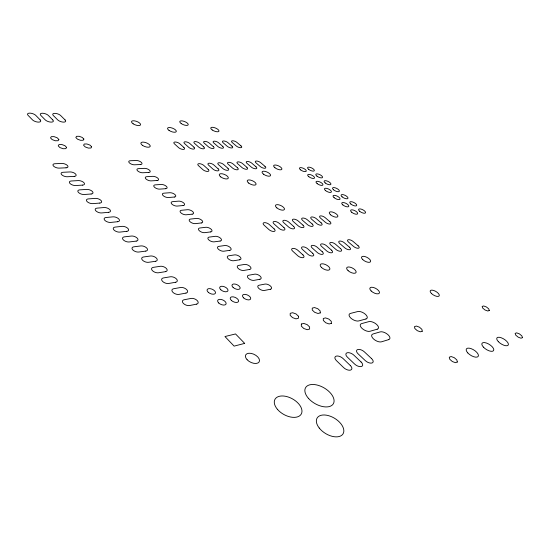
<?xml version="1.0" encoding="UTF-8"?>
<svg xmlns="http://www.w3.org/2000/svg" width="550" height="550" viewBox="0 0 550 550"><rect width="100%" height="100%" fill="white"/><g stroke="black" fill="none" stroke-linecap="round" stroke-linejoin="round"><path stroke-width="0.82" d="M301.345 324.032L301.331 326.129L303.765 328.481L307.209 329.697L309.623 329.065L309.602 326.961L307.175 324.631L303.765 323.421L301.345 324.032M298.423 316.222L298.403 318.264L295.976 318.856L292.566 317.646L290.18 315.336L290.228 313.308L292.655 312.73L296.044 313.94L298.423 316.222M91.637 146.774L90.97 148.012L88.323 148.081L85.243 146.933L83.566 145.248L84.253 144.024L86.9 143.969L89.953 145.104L91.637 146.774M83.868 139.067L83.181 140.264L80.534 140.312L77.481 139.171L75.824 137.514L76.539 136.324L79.186 136.29L82.211 137.424L83.868 139.067M66.598 147.386L65.828 148.651L63.051 148.727L59.881 147.551L58.204 145.826L58.994 144.567L61.779 144.506L64.921 145.674L66.598 147.386M58.857 139.48L58.066 140.711L55.289 140.759L52.147 139.59L50.497 137.892L51.308 136.668L54.086 136.634L57.2 137.796L58.857 139.48M457.346 361.996L455.503 362.684L452.361 361.563L449.776 359.288L449.274 357.211L451.124 356.538L454.238 357.658L456.816 359.913L457.346 361.996M522.5 337.652L521.015 338.209L518.224 337.184L515.783 335.191L515.13 333.396L516.622 332.853L519.393 333.871L521.819 335.857L522.5 337.652M422.263 331.224L420.372 331.808L417.299 330.694L414.851 328.549L414.48 326.624L416.377 326.061L419.43 327.168L421.864 329.299L422.263 331.224M489.287 310.53L487.754 311.004L485.018 309.994L482.694 308.089L482.158 306.426L483.697 305.965L486.413 306.969L488.73 308.859L489.287 310.53M388.678 339.618L381.494 341.818A6.222 3.032 29.8 0 1 373.574 338.999A6.222 3.032 29.8 0 1 372.955 334.001L380.174 331.897A6.167 2.963 29.9 0 1 387.97 334.696A6.167 2.963 29.9 0 1 388.678 339.618M377.211 329.202L369.985 331.279A6.146 2.977 29.2 0 1 362.12 328.474A6.146 2.977 29.2 0 1 361.604 323.606L368.864 321.626A6.091 2.915 29.3 0 1 376.606 324.418A6.091 2.915 29.3 0 1 377.211 329.202M365.963 318.986L358.689 320.939A6.077 2.929 28.6 0 1 350.879 318.141A6.077 2.929 28.6 0 1 350.467 313.411L357.768 311.548A6.022 2.874 28.8 0 1 365.454 314.325A6.022 2.874 28.8 0 1 365.963 318.986M331.375 323.366L329.093 323.964L325.758 322.774L323.345 320.499L323.276 318.484L325.566 317.907L328.873 319.089L331.279 321.344L331.375 323.366M244.674 343.386L234.107 346.122L224.957 336.538L235.538 333.946L244.674 343.386M320.251 312.916L317.955 313.479L314.648 312.297L312.283 310.062L312.249 308.103L314.552 307.56L317.831 308.736L320.189 310.949L320.251 312.916M196.542 304.143L189.592 305.539A4.696 2.558 22.5 0 1 183.336 303.353A4.696 2.558 22.5 0 1 184.113 299.771L191.07 298.423A4.654 2.516 22.8 0 1 197.244 300.603A4.654 2.516 22.8 0 1 196.542 304.143M270.332 289.272L264.474 290.448A4.304 2.159 25.2 0 1 258.809 288.427A4.304 2.159 25.2 0 1 259.071 285.23L264.935 284.089A4.269 2.124 25.3 0 1 270.531 286.11A4.269 2.124 25.3 0 1 270.332 289.272M185.969 293.088L179.004 294.394A4.654 2.502 21.9 0 1 172.803 292.215A4.654 2.502 21.9 0 1 173.642 288.743L180.606 287.492A4.613 2.468 22.2 0 1 186.725 289.657A4.613 2.468 22.2 0 1 185.969 293.088M259.909 279.256L254.031 280.356A4.263 2.118 24.6 0 1 248.414 278.341A4.263 2.118 24.6 0 1 248.738 275.234L254.616 274.175A4.228 2.09 24.8 0 1 260.171 276.183A4.228 2.09 24.8 0 1 259.909 279.256M175.608 282.267L168.644 283.477A4.606 2.448 21.4 0 1 162.491 281.304A4.606 2.448 21.4 0 1 163.384 277.942L170.356 276.781A4.572 2.413 21.7 0 1 176.426 278.939A4.572 2.413 21.7 0 1 175.608 282.267M249.679 269.431L243.794 270.456A4.221 2.076 24.1 0 1 238.219 268.448A4.221 2.076 24.1 0 1 238.597 265.43L244.489 264.447A4.194 2.049 24.3 0 1 250.002 266.447A4.194 2.049 24.3 0 1 249.679 269.431M165.454 271.666L158.489 272.779A4.572 2.393 20.9 0 1 152.391 270.621A4.572 2.393 20.9 0 1 153.34 267.355L160.311 266.289A4.531 2.358 21.2 0 1 166.327 268.434A4.531 2.358 21.2 0 1 165.454 271.666M239.649 259.793L233.743 260.734A4.18 2.035 23.7 0 1 228.209 258.741A4.18 2.035 23.7 0 1 228.642 255.805L234.548 254.897A4.152 2.007 23.9 0 1 240.02 256.884A4.152 2.007 23.9 0 1 239.649 259.793M155.512 261.278L148.541 262.302A4.531 2.344 20.4 0 1 142.491 260.15A4.531 2.344 20.4 0 1 143.495 256.988L150.466 256.004A4.496 2.31 20.7 0 1 156.434 258.143A4.496 2.31 20.7 0 1 155.512 261.278M229.797 250.333L223.884 251.199A4.146 2.001 23.2 0 1 218.391 249.212A4.146 2.001 23.2 0 1 218.873 246.359L224.792 245.527A4.118 1.973 23.4 0 1 230.223 247.507A4.118 1.973 23.4 0 1 229.797 250.333M145.764 251.089L138.786 252.031A4.496 2.289 20 0 1 132.791 249.893A4.496 2.289 20 0 1 133.843 246.826L140.821 245.926A4.455 2.262 20.3 0 1 146.74 248.05A4.455 2.262 20.3 0 1 145.764 251.089M220.131 241.044L214.204 241.842A4.111 1.959 22.8 0 1 208.752 239.862A4.111 1.959 22.8 0 1 209.289 237.091L215.215 236.321A4.084 1.932 23 0 1 220.605 238.294A4.084 1.932 23 0 1 220.131 241.044M136.208 241.106L129.229 241.966A4.462 2.241 19.6 0 1 123.282 239.841A4.462 2.241 19.6 0 1 124.382 236.864L131.361 236.046A4.421 2.214 19.9 0 1 137.232 238.164A4.421 2.214 19.9 0 1 136.208 241.106M210.636 231.921L204.703 232.657A4.077 1.925 22.4 0 1 199.292 230.684A4.077 1.925 22.4 0 1 199.877 227.989L205.81 227.288A4.049 1.897 22.6 0 1 211.159 229.254A4.049 1.897 22.6 0 1 210.636 231.921M126.837 231.323L119.866 232.1A4.428 2.193 19.3 0 1 113.967 229.982A4.428 2.193 19.3 0 1 115.115 227.095L122.079 226.353A4.386 2.166 19.5 0 1 127.909 228.463A4.386 2.166 19.5 0 1 126.837 231.323M201.314 222.963L195.374 223.63A4.042 1.884 22 0 1 189.998 221.671A4.042 1.884 22 0 1 190.63 219.051L196.577 218.419A4.015 1.863 22.2 0 1 201.884 220.371A4.015 1.863 22.2 0 1 201.314 222.963M117.645 221.719L110.681 222.427A4.393 2.145 18.9 0 1 104.83 220.323A4.393 2.145 18.9 0 1 106.019 217.518L112.984 216.851A4.359 2.118 19.2 0 1 118.766 218.948A4.359 2.118 19.2 0 1 117.645 221.719M192.156 214.17L186.209 214.775A4.015 1.849 21.7 0 1 180.874 212.822A4.015 1.849 21.7 0 1 181.555 210.272L187.509 209.701A3.987 1.829 21.9 0 1 192.775 211.647A3.987 1.829 21.9 0 1 192.156 214.17M108.639 212.307L101.667 212.939A4.359 2.097 18.6 0 1 95.865 210.843A4.359 2.097 18.6 0 1 97.096 208.127L104.06 207.529A4.324 2.069 18.9 0 1 109.794 209.612A4.324 2.069 18.9 0 1 108.639 212.307M183.164 205.528L177.21 206.071A3.981 1.815 21.3 0 1 171.916 204.126A3.981 1.815 21.3 0 1 172.638 201.651L178.592 201.142A3.953 1.794 21.5 0 1 183.831 203.074A3.953 1.794 21.5 0 1 183.164 205.528M99.791 203.067L92.833 203.631A4.331 2.056 18.3 0 1 87.072 201.548A4.331 2.056 18.3 0 1 88.351 198.907L95.308 198.378A4.29 2.028 18.6 0 1 100.994 200.454A4.29 2.028 18.6 0 1 99.791 203.067M174.329 197.044L168.369 197.526A3.953 1.781 21 0 1 163.116 195.587A3.953 1.781 21 0 1 163.879 193.181L169.84 192.727A3.926 1.76 21.2 0 1 175.031 194.652A3.926 1.76 21.2 0 1 174.329 197.044M91.121 194.006L84.164 194.501A4.297 2.007 18.1 0 1 78.451 192.424A4.297 2.007 18.1 0 1 79.764 189.867L86.714 189.406A4.263 1.987 18.3 0 1 92.359 191.469A4.263 1.987 18.3 0 1 91.121 194.006M165.646 188.705L159.686 189.124A3.926 1.746 20.7 0 1 154.468 187.199A3.926 1.746 20.7 0 1 155.272 184.862L161.233 184.463A3.898 1.726 20.9 0 1 166.389 186.381A3.898 1.726 20.9 0 1 165.646 188.705M82.603 185.109L75.653 185.542A4.269 1.966 17.8 0 1 69.987 183.473A4.269 1.966 17.8 0 1 71.335 180.991L78.279 180.593A4.235 1.946 18.1 0 1 83.882 182.648A4.235 1.946 18.1 0 1 82.603 185.109M157.114 180.503L151.147 180.874A3.898 1.712 20.4 0 1 145.97 178.956A3.898 1.712 20.4 0 1 146.809 176.681L152.776 176.337A3.871 1.691 20.6 0 1 157.898 178.248A3.871 1.691 20.6 0 1 157.114 180.503M74.243 176.378L67.306 176.749A4.242 1.925 17.6 0 1 61.682 174.694A4.242 1.925 17.6 0 1 63.064 172.281L70.001 171.944A4.208 1.904 17.8 0 1 75.556 173.993A4.208 1.904 17.8 0 1 74.243 176.378M148.727 172.446L142.759 172.762A3.871 1.677 20.2 0 1 137.617 170.851A3.871 1.677 20.2 0 1 138.497 168.644L144.464 168.355A3.843 1.664 20.4 0 1 149.552 170.252A3.843 1.664 20.4 0 1 148.727 172.446M66.041 167.812L59.111 168.114A4.214 1.884 17.4 0 1 53.529 166.066A4.214 1.884 17.4 0 1 54.945 163.728L61.875 163.453A4.18 1.863 17.6 0 1 67.389 165.488A4.18 1.863 17.6 0 1 66.041 167.812M140.484 164.526L134.516 164.794A3.85 1.65 19.9 0 1 129.408 162.889A3.85 1.65 19.9 0 1 130.322 160.738L136.29 160.504A3.822 1.629 20.1 0 1 141.343 162.387A3.822 1.629 20.1 0 1 140.484 164.526M240.989 145.894L236.94 142.443A3.307 1.251 22.8 0 0 232.595 140.779A3.307 1.251 22.8 0 0 232.272 142.553L236.321 146.025A3.321 1.258 23 0 0 240.694 147.696A3.321 1.258 23 0 0 240.989 145.894M264.962 166.334L260.728 162.724A3.376 1.313 23.6 0 0 256.3 161.033A3.376 1.313 23.6 0 0 256.087 162.944L260.322 166.574A3.382 1.32 23.7 0 0 264.77 168.272A3.382 1.32 23.7 0 0 264.962 166.334M329.89 221.684L325.139 217.635A3.575 1.471 25.8 0 0 320.506 215.896A3.575 1.471 25.8 0 0 320.595 218.192L325.353 222.269A3.589 1.485 26 0 0 330.014 224.022A3.589 1.485 26 0 0 329.89 221.684M358.078 245.719L353.093 241.471A3.671 1.54 26.9 0 0 348.37 239.711A3.671 1.54 26.9 0 0 348.611 242.186L353.602 246.462A3.685 1.554 27.1 0 0 358.353 248.236A3.685 1.554 27.1 0 0 358.078 245.719M231.976 146.142L227.92 142.656A3.341 1.279 22.6 0 0 223.513 140.972A3.341 1.279 22.6 0 0 223.149 142.766L227.212 146.272A3.355 1.286 22.7 0 0 231.633 147.964A3.355 1.286 22.7 0 0 231.976 146.142M255.998 166.801L251.756 163.157A3.41 1.341 23.3 0 0 247.273 161.453A3.41 1.341 23.3 0 0 247.012 163.384L251.261 167.056A3.424 1.347 23.5 0 0 255.764 168.767A3.424 1.347 23.5 0 0 255.998 166.801M321.124 222.819L316.353 218.714A3.616 1.506 25.6 0 0 311.664 216.961A3.616 1.506 25.6 0 0 311.712 219.292L316.491 223.417A3.63 1.519 25.8 0 0 321.207 225.184A3.63 1.519 25.8 0 0 321.124 222.819M349.429 247.163L344.424 242.853A3.713 1.574 26.7 0 0 339.639 241.072A3.713 1.574 26.7 0 0 339.831 243.588L344.85 247.919A3.726 1.588 26.9 0 0 349.663 249.714A3.726 1.588 26.9 0 0 349.429 247.163M222.764 146.396L218.701 142.869A3.382 1.299 22.4 0 0 214.246 141.171A3.382 1.299 22.4 0 0 213.833 142.986L217.903 146.527A3.396 1.313 22.5 0 0 222.379 148.239A3.396 1.313 22.5 0 0 222.764 146.396M246.84 167.289L242.584 163.597A3.451 1.368 23.1 0 0 238.047 161.872A3.451 1.368 23.1 0 0 237.744 163.831L242 167.544A3.465 1.375 23.2 0 0 246.558 169.276A3.465 1.375 23.2 0 0 246.84 167.289M312.159 223.974L307.374 219.821A3.651 1.54 25.4 0 0 302.617 218.048A3.651 1.54 25.4 0 0 302.624 220.406L307.416 224.586A3.671 1.554 25.6 0 0 312.194 226.38A3.671 1.554 25.6 0 0 312.159 223.974M340.574 248.634L335.548 244.276A3.754 1.616 26.5 0 0 330.694 242.474A3.754 1.616 26.5 0 0 330.846 245.025L335.885 249.418A3.768 1.629 26.7 0 0 340.759 251.226A3.768 1.629 26.7 0 0 340.574 248.634M213.359 146.657L209.289 143.089A3.424 1.327 22.1 0 0 204.779 141.371A3.424 1.327 22.1 0 0 204.318 143.206L208.388 146.788A3.431 1.341 22.2 0 0 212.926 148.521A3.431 1.341 22.2 0 0 213.359 146.657M237.483 167.784L233.221 164.051A3.493 1.396 22.8 0 0 228.621 162.312A3.493 1.396 22.8 0 0 228.264 164.292L232.533 168.046A3.499 1.409 23 0 0 237.153 169.799A3.499 1.409 23 0 0 237.483 167.784M302.981 225.163L298.183 220.956A3.699 1.574 25.2 0 0 293.363 219.161A3.699 1.574 25.2 0 0 293.322 221.554L298.127 225.789A3.713 1.588 25.3 0 0 302.974 227.597A3.713 1.588 25.3 0 0 302.981 225.163M331.506 250.147L326.459 245.726A3.795 1.657 26.3 0 0 321.544 243.904A3.795 1.657 26.3 0 0 321.647 246.496L326.707 250.944A3.816 1.671 26.5 0 0 331.65 252.78A3.816 1.671 26.5 0 0 331.506 250.147M203.754 146.919L199.678 143.316A3.465 1.354 21.8 0 0 195.113 141.577A3.465 1.354 21.8 0 0 194.597 143.433L198.674 147.056A3.472 1.368 22 0 0 203.266 148.809A3.472 1.368 22 0 0 203.754 146.919M227.913 168.286L223.644 164.512A3.534 1.423 22.6 0 0 218.989 162.752A3.534 1.423 22.6 0 0 218.584 164.752L222.853 168.554A3.548 1.437 22.7 0 0 227.535 170.328A3.548 1.437 22.7 0 0 227.913 168.286M293.59 226.373L288.778 222.117A3.74 1.616 24.9 0 0 283.889 220.296A3.74 1.616 24.9 0 0 283.793 222.729L288.619 227.019A3.754 1.629 25.1 0 0 293.535 228.848A3.754 1.629 25.1 0 0 293.59 226.373M322.218 251.694L317.151 247.211A3.836 1.698 26.1 0 0 312.173 245.376A3.836 1.698 26.1 0 0 312.221 248.002L317.302 252.512A3.857 1.712 26.3 0 0 322.314 254.368A3.857 1.712 26.3 0 0 322.218 251.694M193.937 147.187L189.853 143.543A3.506 1.382 21.6 0 0 185.226 141.79A3.506 1.382 21.6 0 0 184.656 143.667L188.739 147.331A3.513 1.396 21.7 0 0 193.394 149.098A3.513 1.396 21.7 0 0 193.937 147.187M218.13 168.802L213.854 164.986A3.575 1.458 22.3 0 0 209.137 163.206A3.575 1.458 22.3 0 0 208.677 165.234L212.96 169.077A3.589 1.471 22.4 0 0 217.697 170.871A3.589 1.471 22.4 0 0 218.13 168.802M283.979 227.617L279.146 223.3A3.781 1.65 24.7 0 0 274.196 221.464A3.781 1.65 24.7 0 0 274.044 223.933L278.884 228.278A3.802 1.671 24.9 0 0 283.869 230.127A3.802 1.671 24.9 0 0 283.979 227.617M312.702 253.275L307.622 248.738A3.884 1.739 25.8 0 0 302.569 246.874A3.884 1.739 25.8 0 0 302.569 249.542L307.663 254.121A3.905 1.753 26.1 0 0 312.751 255.991A3.905 1.753 26.1 0 0 312.702 253.275M183.899 147.469L179.809 143.777A3.548 1.416 21.3 0 0 175.127 142.003A3.548 1.416 21.3 0 0 174.501 143.901L178.592 147.613A3.561 1.423 21.4 0 0 183.301 149.401A3.561 1.423 21.4 0 0 183.899 147.469M208.127 169.331L203.844 165.468A3.616 1.485 22 0 0 199.066 163.666A3.616 1.485 22 0 0 198.55 165.722L202.833 169.613A3.63 1.499 22.2 0 0 207.639 171.421A3.63 1.499 22.2 0 0 208.127 169.331M274.127 228.889L269.28 224.517A3.829 1.691 24.4 0 0 264.261 222.661A3.829 1.691 24.4 0 0 264.062 225.163L268.916 229.563A3.843 1.705 24.6 0 0 273.962 231.44A3.843 1.705 24.6 0 0 274.127 228.889M302.954 254.904L297.853 250.298A3.932 1.781 25.6 0 0 292.724 248.414A3.932 1.781 25.6 0 0 292.676 251.123L297.791 255.764A3.953 1.801 25.8 0 0 302.947 257.661A3.953 1.801 25.8 0 0 302.954 254.904M371.539 358.579L364.402 351.89A5.246 2.661 29.8 0 0 357.72 349.532A5.246 2.661 29.8 0 0 358.126 353.849L365.296 360.614A5.287 2.688 30.2 0 0 372.027 362.993A5.287 2.688 30.2 0 0 371.539 358.579M361.068 361.982L353.891 355.176A5.314 2.743 29.6 0 0 347.098 352.791A5.314 2.743 29.6 0 0 347.435 357.191L354.64 364.072A5.356 2.771 30 0 0 361.481 366.486A5.356 2.771 30 0 0 361.068 361.982M350.288 365.489L343.069 358.552A5.383 2.826 29.4 0 0 336.167 356.139A5.383 2.826 29.4 0 0 336.428 360.628L343.668 367.634A5.424 2.86 29.8 0 0 350.625 370.074A5.424 2.86 29.8 0 0 350.288 365.489M65.072 119.927L60.665 115.555A4.455 1.788 17.9 0 0 54.807 113.355A4.455 1.788 17.9 0 0 53.316 115.507L57.722 119.907A4.469 1.808 18 0 0 63.614 122.127A4.469 1.808 18 0 0 65.072 119.927M52.759 119.893L48.366 115.473A4.524 1.822 17.5 0 0 42.426 113.245A4.524 1.822 17.5 0 0 40.844 115.424L45.237 119.879A4.537 1.843 17.6 0 0 51.212 122.121A4.537 1.843 17.6 0 0 52.759 119.893M40.157 119.866L35.771 115.39A4.592 1.863 17.1 0 0 29.748 113.135A4.592 1.863 17.1 0 0 28.071 115.342L32.45 119.852A4.613 1.884 17.2 0 0 38.507 122.121A4.613 1.884 17.2 0 0 40.157 119.866M277.434 409.337A15.063 8.917 29.2 0 0 301.097 414.322A15.063 8.917 29.2 0 0 285.856 396.357A15.063 8.917 29.2 0 0 277.434 409.337M319.254 428.044A15.18 8.848 31.5 0 0 342.843 434.156A15.18 8.848 31.5 0 0 328.199 415.559A15.18 8.848 31.5 0 0 319.254 428.044M308.502 398.406A16.053 9.082 30 0 0 333.334 403.789A16.053 9.082 30 0 0 316.573 384.911A16.053 9.082 30 0 0 308.502 398.406M247.115 359.741A7.597 4.324 26.3 0 0 259.139 361.941A7.597 4.324 26.3 0 0 251.109 353.382A7.597 4.324 26.3 0 0 247.115 359.741M467.754 352.887A6.992 3.094 32.1 0 0 478.156 356.455A6.992 3.094 32.1 0 0 470.986 348.597A6.992 3.094 32.1 0 0 467.754 352.887M483.443 347.153A6.834 2.936 32.1 0 0 493.556 350.646A6.834 2.936 32.1 0 0 486.434 343.028A6.834 2.936 32.1 0 0 483.443 347.153M498.376 341.694A6.689 2.784 32.1 0 0 508.207 345.118A6.689 2.784 32.1 0 0 501.132 337.728A6.689 2.784 32.1 0 0 498.376 341.694M218.749 303.016A4.558 2.42 23.9 0 0 225.974 304.184A4.558 2.42 23.9 0 0 220.907 299.399A4.558 2.42 23.9 0 0 218.749 303.016M208.361 292.38A4.517 2.372 23.3 0 0 215.414 293.232A4.517 2.372 23.3 0 0 210.072 288.647A4.517 2.372 23.3 0 0 208.361 292.38M231.378 300.424A4.489 2.351 24.4 0 0 238.452 301.586A4.489 2.351 24.4 0 0 233.413 296.876A4.489 2.351 24.4 0 0 231.378 300.424M220.798 289.774A4.448 2.303 23.8 0 0 227.844 290.964A4.448 2.303 23.8 0 0 222.894 286.344A4.448 2.303 23.8 0 0 220.798 289.774M243.657 297.901A4.428 2.289 24.8 0 0 250.587 299.056A4.428 2.289 24.8 0 0 245.561 294.422A4.428 2.289 24.8 0 0 243.657 297.901M233.104 287.43A4.386 2.241 24.2 0 0 239.999 288.606A4.386 2.241 24.2 0 0 235.07 284.061A4.386 2.241 24.2 0 0 233.104 287.43M300.568 169.874A3.726 1.403 24.7 0 0 306.226 171.229A3.726 1.403 24.7 0 0 301.812 167.771A3.726 1.403 24.7 0 0 300.568 169.874M308.715 169.386A3.685 1.375 24.9 0 0 314.298 170.734A3.685 1.375 24.9 0 0 309.897 167.31A3.685 1.375 24.9 0 0 308.715 169.386M308.811 176.701A3.754 1.423 25 0 0 314.49 178.049A3.754 1.423 25 0 0 310.014 174.542A3.754 1.423 25 0 0 308.811 176.701M316.938 176.144A3.713 1.396 25.1 0 0 322.527 177.478A3.713 1.396 25.1 0 0 318.072 174.013A3.713 1.396 25.1 0 0 316.938 176.144M317.178 183.638A3.781 1.444 25.2 0 0 322.871 184.972A3.781 1.444 25.2 0 0 318.333 181.417A3.781 1.444 25.2 0 0 317.178 183.638M325.277 182.999A3.74 1.416 25.4 0 0 330.887 184.326A3.74 1.416 25.4 0 0 326.363 180.806A3.74 1.416 25.4 0 0 325.277 182.999M325.669 190.671A3.809 1.464 25.5 0 0 331.375 191.998A3.809 1.464 25.5 0 0 326.776 188.389A3.809 1.464 25.5 0 0 325.669 190.671M333.554 189.812A3.768 1.437 25.7 0 0 339.309 191.359A3.768 1.437 25.7 0 0 335.012 187.763A3.768 1.437 25.7 0 0 333.554 189.812M334.097 197.663A3.836 1.485 25.8 0 0 339.955 199.217A3.836 1.485 25.8 0 0 335.582 195.525A3.836 1.485 25.8 0 0 334.097 197.663M342.134 196.873A3.802 1.458 26 0 0 347.909 198.413A3.802 1.458 26 0 0 343.551 194.762A3.802 1.458 26 0 0 342.134 196.873M342.843 204.909A3.871 1.506 26.1 0 0 348.721 206.456A3.871 1.506 26.1 0 0 344.279 202.709A3.871 1.506 26.1 0 0 342.843 204.909M350.852 204.036A3.829 1.478 26.3 0 0 356.647 205.569A3.829 1.478 26.3 0 0 352.22 201.864A3.829 1.478 26.3 0 0 350.852 204.036M351.718 212.266A3.905 1.533 26.4 0 0 357.624 213.806A3.905 1.533 26.4 0 0 353.107 209.997A3.905 1.533 26.4 0 0 351.718 212.266M359.693 211.303A3.864 1.499 26.6 0 0 365.509 212.829A3.864 1.499 26.6 0 0 361.013 209.069A3.864 1.499 26.6 0 0 359.693 211.303M276.843 207.886A4.902 2.062 24.6 0 0 284.384 209.522A4.902 2.062 24.6 0 0 278.671 204.799A4.902 2.062 24.6 0 0 276.843 207.886M330.564 214.809A4.723 1.904 26 0 0 337.776 216.666A4.723 1.904 26 0 0 332.406 212.039A4.723 1.904 26 0 0 330.564 214.809M274.897 167.709A4.489 1.732 24.1 0 0 281.813 169.352A4.489 1.732 24.1 0 0 276.588 165.192A4.489 1.732 24.1 0 0 274.897 167.709M362.766 259.621A5.06 2.166 27.6 0 0 370.501 261.786A5.06 2.166 27.6 0 0 365.001 256.568A5.06 2.166 27.6 0 0 362.766 259.621M212.252 129.999A4.421 1.65 22.3 0 0 218.948 131.223A4.421 1.65 22.3 0 0 213.393 127.387A4.421 1.65 22.3 0 0 212.252 129.999M263.56 174.206A4.613 1.822 23.9 0 0 270.545 175.581A4.613 1.822 23.9 0 0 264.873 171.332A4.613 1.822 23.9 0 0 263.56 174.206M220.701 176.866A4.861 2.014 22.7 0 0 228.229 178.296A4.861 2.014 22.7 0 0 222.441 173.821A4.861 2.014 22.7 0 0 220.701 176.866M321.599 267.575A5.328 2.42 26.7 0 0 329.759 269.466A5.328 2.42 26.7 0 0 323.751 263.966A5.328 2.42 26.7 0 0 321.599 267.575M169.015 130.377A4.661 1.801 21.1 0 0 176.241 131.656A4.661 1.801 21.1 0 0 170.555 127.627A4.661 1.801 21.1 0 0 169.015 130.377M248.717 183.088A4.785 1.959 23.5 0 0 256.018 184.47A4.785 1.959 23.5 0 0 250.195 180.036A4.785 1.959 23.5 0 0 248.717 183.088M181.218 123.578A4.524 1.705 21.5 0 0 188.183 124.857A4.524 1.705 21.5 0 0 182.621 120.959A4.524 1.705 21.5 0 0 181.218 123.578M133.155 123.812A4.792 1.87 20.2 0 0 140.532 124.871A4.792 1.87 20.2 0 0 134.468 120.842A4.792 1.87 20.2 0 0 133.155 123.812M142.581 145.427A4.964 2.028 20.4 0 0 150.198 146.403A4.964 2.028 20.4 0 0 143.866 142.161A4.964 2.028 20.4 0 0 142.581 145.427M348.123 270.696A5.246 2.331 27.4 0 0 356.043 272.546A5.246 2.331 27.4 0 0 349.999 267.128A5.246 2.331 27.4 0 0 348.123 270.696M371.174 290.991A5.369 2.413 28.5 0 0 379.328 293.184A5.369 2.413 28.5 0 0 373.457 287.478A5.369 2.413 28.5 0 0 371.174 290.991M431.427 293.487A5.149 2.159 29.7 0 0 439.154 295.921A5.149 2.159 29.7 0 0 433.627 290.441A5.149 2.159 29.7 0 0 431.427 293.487"/></g></svg>
